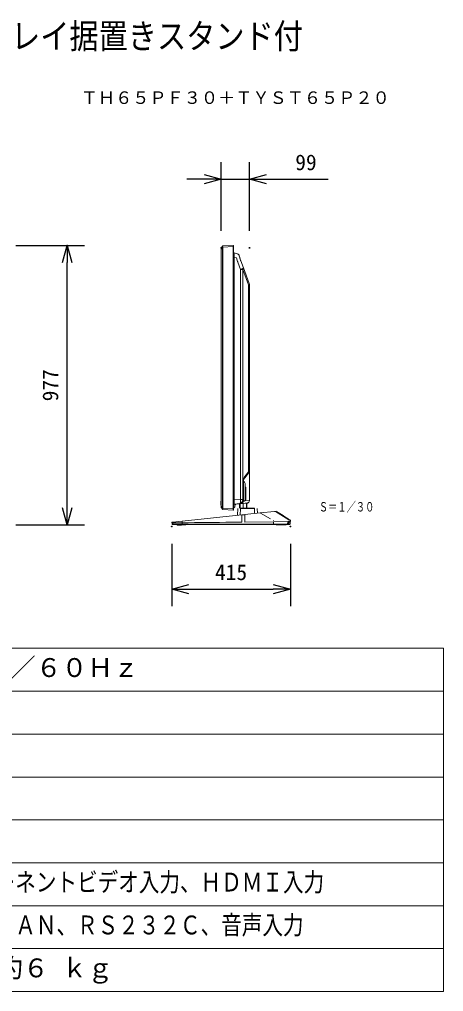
# Model space of a CAD drawing. Units: millimetres, scale not verified. Extents: x -63 to 62, y -56 to 57.
# Drawn here: x 13.1 to 62.5, y -56.5 to 56.8 of the extents above; entities that cross this region are included whole.
import ezdxf
from ezdxf.enums import TextEntityAlignment as Align

# ---------------------------------------------------------------- set-up
doc = ezdxf.new("R2010")
doc.units = ezdxf.units.MM
doc.header["$LTSCALE"] = 0.125
doc.header["$PDMODE"] = 32
doc.header["$PDSIZE"] = 0.0625
for name, color, linetype in [('0-0_0', 7, 'Continuous'), ('0-2_MOJI1', 7, 'Continuous'), ('0-3_TOUROKU', 7, 'Continuous'), ('0-4_Defpoints', 7, 'Continuous'), ('0-6_SUNPO', 7, 'Continuous')]:
    doc.layers.add(name, color=color, linetype=linetype)
doc.layers.add('0-1_WAKU', color=1, linetype='Continuous', lineweight=18)
doc.layers.add('0-5_GAIKEI', color=1, linetype='Continuous', lineweight=18)
doc.styles.add('ＭＳ ゴシック', font='')
doc.styles.get('ＭＳ ゴシック').set_extended_font_data('MS Gothic')

# ---------------------------------------------------------------- blocks, each defined once
blk = doc.blocks.new('_OPEN30')
at = {"layer": '0-0_0'}
blk.add_line((0, 0), (-1, 0), dxfattribs=at)
blk.add_lwpolyline([(-1, 0.26795), (0, 0), (-1, -0.26795)], dxfattribs=at)
blk = doc.blocks.new('D10')
at = {"layer": '0-4_Defpoints'}
for p in [(32.9768, 2.6288), (46.8101, 2.6288), (46.8101, -4.6599)]:
    blk.add_point(p, dxfattribs=at)
at = {"layer": '0-6_SUNPO'}
for p, q in [((32.9768, 0.6288), (32.9768, -6.6599)), ((46.8101, 0.6288), (46.8101, -6.6599)), ((34.9768, -4.6599), (44.8101, -4.6599))]:
    blk.add_line(p, q, dxfattribs=at)
at = {"layer": '0-6_SUNPO', "xscale": 2, "yscale": 2, "rotation": 180}
blk.add_blockref('_OPEN30', (32.9768, -4.6599), dxfattribs=at)
at = {"layer": '0-6_SUNPO', "xscale": 2, "yscale": 2}
blk.add_blockref('_OPEN30', (46.8101, -4.6599), dxfattribs=at)
at = {"layer": '0-6_SUNPO', "style": 'ＭＳ ゴシック'}
blk.add_text('415', height=1.833, dxfattribs=at).set_placement((38.0185, -4.1599), align=Align.BOTTOM_LEFT)
blk = doc.blocks.new('D8')
at = {"layer": '0-4_Defpoints'}
for p in [(42.0384, 43.1072), (38.7551, 35.1072), (42.0384, 35.1072)]:
    blk.add_point(p, dxfattribs=at)
at = {"layer": '0-6_SUNPO'}
for p, q in [((38.7551, 37.1072), (38.7551, 45.1072)), ((42.0384, 37.1072), (42.0384, 45.1072)), ((36.7551, 43.1072), (34.7551, 43.1072)), ((38.7551, 43.1072), (42.0384, 43.1072)), ((44.0384, 43.1072), (51.2051, 43.1072))]:
    blk.add_line(p, q, dxfattribs=at)
at = {"layer": '0-6_SUNPO', "xscale": 2, "yscale": 2}
blk.add_blockref('_OPEN30', (38.7551, 43.1072), dxfattribs=at)
at = {"layer": '0-6_SUNPO', "xscale": 2, "yscale": 2, "rotation": 180}
blk.add_blockref('_OPEN30', (42.0384, 43.1072), dxfattribs=at)
at = {"layer": '0-6_SUNPO', "style": 'ＭＳ ゴシック'}
blk.add_text('99', height=1.833, dxfattribs=at).set_placement((47.3717, 43.6072), align=Align.BOTTOM_LEFT)
blk = doc.blocks.new('D7')
at = {"layer": '0-4_Defpoints'}
for p in [(12.8011, 35.3903), (20.8011, 35.3903), (12.8011, 2.8136)]:
    blk.add_point(p, dxfattribs=at)
at = {"layer": '0-6_SUNPO'}
for p, q in [((14.8011, 35.3903), (22.8011, 35.3903)), ((20.8011, 4.8136), (20.8011, 33.3903)), ((14.8011, 2.8136), (22.8011, 2.8136))]:
    blk.add_line(p, q, dxfattribs=at)
at = {"layer": '0-6_SUNPO', "xscale": 2, "yscale": 2}
for p, rotation in [((20.8011, 35.3903), 90), ((20.8011, 2.8136), 270)]:
    blk.add_blockref('_OPEN30', p, dxfattribs=dict(at, rotation=rotation))
at = {"layer": '0-6_SUNPO', "style": 'ＭＳ ゴシック'}
blk.add_text('977', height=1.833, rotation=90, dxfattribs=at).set_placement((20.3011, 17.2269), align=Align.BOTTOM_LEFT)

msp = doc.modelspace()

# ---------------------------------------------------------------- linework, layer by layer
at = {"layer": '0-1_WAKU', "color": 4}
for p, q in [((-62.5006, -16.4911), (62.4994, -16.4911)), ((62.4994, -16.4911), (62.4994, -56.4911)), ((62.4994, -56.4911), (-62.5006, -56.4911))]:
    msp.add_line(p, q, dxfattribs=at)
at = {"layer": '0-1_WAKU'}
for p, q in [((-62.5006, -21.4911), (62.4994, -21.4911)), ((-62.5006, -26.4911), (62.4994, -26.4911)), ((-62.5006, -31.4911), (62.4994, -31.4911)), ((-62.5006, -36.4911), (62.4994, -36.4911)), ((-62.5006, -41.4911), (62.4994, -41.4911)), ((-62.5006, -46.4911), (62.4994, -46.4911)), ((-62.5006, -51.4911), (62.4994, -51.4911))]:
    msp.add_line(p, q, dxfattribs=at)
at = {"layer": '0-5_GAIKEI', "color": 7}
for p, q in [((36.6049, 30.0619), (36.6049, 30.1671)), ((36.6049, 0.0173), (36.6049, 30.0619)), ((36.6099, 30.1845), (36.7245, 30.3716)), ((36.765, 30.3955), (37.9883, 30.4596)), ((38.0216, 30.4263), (38.0216, 30.3263)), ((38.0216, 30.3263), (38.0216, -0.2471)), ((38.4555, 29.4994), (38.1075, 29.5798)), ((38.8451, 28.7289), (38.7037, 29.2565)), ((39.173, 27.8392), (38.8593, 28.6843)), ((39.847, 26.0238), (39.173, 27.8392)), ((39.8783, 4.1245), (39.8783, 25.8498)), ((39.8783, 0.7252), (39.8783, 4.1245)), ((39.8783, 0.7252), (39.8783, 4.1245)), ((36.6049, -0.0879), (36.6049, 0.0173)), ((38.1304, 0.3129), (38.7479, 0.3669)), ((38.7267, -0.1749), (38.7267, 0.3323)), ((38.7479, 0.3669), (38.9653, 0.3859)), ((38.9775, 0.387), (39.1653, 0.4034)), ((39.1653, 0.4034), (39.6349, 0.4445)), ((39.5934, 0.4082), (39.5934, -0.1745)), ((39.5934, 0.4082), (39.5934, -0.1745)), ((39.5934, 0.4082), (39.5934, -0.1745)), ((38.9843, -0.9379), (32.0239, -1.6596)), ((36.7245, -0.2925), (36.6099, -0.1053)), ((37.9883, -0.3804), (36.765, -0.3163)), ((38.0216, -0.2471), (38.0216, -0.3471)), ((38.5118, -0.2129), (38.471, -0.9911)), ((38.8434, -0.1746), (40.4577, -0.1744)), ((38.9843, -0.9379), (39.3317, -0.9018)), ((41.1491, -0.7134), (39.3317, -0.9018)), ((40.8206, -0.7474), (40.7926, -0.2127)), ((41.1491, -0.7134), (42.8126, -0.5409)), ((42.8126, -0.5409), (42.8587, -0.5361)), ((42.8587, -0.5361), (42.9987, -0.5216)), ((42.9987, -0.5216), (43.0041, -0.5213)), ((30.8296, -1.811), (30.8267, -1.8671)), ((30.8401, -1.8769), (30.8767, -1.8765)), ((30.8596, -1.7803), (30.9331, -1.7727)), ((30.8767, -1.8765), (30.8847, -2.0288)), ((30.9913, -2.0604), (30.918, -2.0604)), ((30.9331, -1.7727), (32.0239, -1.6596)), ((30.9913, -2.0604), (44.5936, -2.0604)), ((44.6434, -1.7141), (44.6269, -2.0288)), ((44.6549, -1.6054), (44.66, -1.7039))]:
    msp.add_line(p, q, dxfattribs=at)
at = {"layer": '0-5_GAIKEI'}
for p, q in [((36.6099, 30.0619), (36.6049, 30.0619)), ((36.7645, 30.249), (36.7245, 30.249)), ((36.7645, 30.3955), (36.765, 30.3955)), ((36.7645, 30.249), (36.7645, -0.1698)), ((37.9883, 30.3263), (37.9883, -0.2471)), ((38.0216, 30.3263), (37.9883, 30.3263)), ((38.0216, 29.103), (38.0962, 29.103)), ((38.0962, 0.799), (38.0962, 29.103)), ((38.0962, 29.103), (38.3917, 29.0347)), ((38.3917, 29.0347), (38.5083, 28.5995)), ((38.8451, 28.7289), (38.7226, 29.186)), ((38.8505, 27.6652), (39.1088, 27.6652)), ((39.1088, 0.865), (39.1088, 27.6652)), ((39.8783, 25.5205), (39.8783, 24.8071)), ((39.8783, 24.8001), (39.8783, 24.8071)), ((39.8783, 21.2074), (39.8783, 24.8001)), ((39.8783, 21.2074), (39.8783, 24.5586)), ((39.8783, 21.2074), (39.8783, 24.2051)), ((39.8783, 21.2074), (39.8783, 24.2051)), ((39.8783, 21.2074), (39.8783, 24.2051)), ((39.8783, 21.2074), (39.8783, 20.8539)), ((39.8783, 8.2575), (39.8783, 7.8075)), ((39.8783, 5.1873), (39.8783, 8.0712)), ((39.8783, 4.1245), (39.8783, 7.8075)), ((39.8783, 5.9165), (39.8783, 6.3832)), ((39.8783, 4.1245), (39.8783, 5.9165)), ((39.8783, 4.9354), (39.8783, 5.1873)), ((39.3342, 3.3912), (39.7728, 3.9138)), ((39.7828, 4.0638), (39.3443, 3.5412)), ((39.8237, 3.9745), (39.7728, 3.9138)), ((39.8783, 4.1245), (39.7828, 4.0638)), ((39.1337, 2.9627), (39.1783, 2.9627)), ((39.3099, 2.8746), (39.2466, 2.9379)), ((39.3783, 2.7096), (39.3783, 2.4287)), ((39.3783, 0.6815), (39.3783, 2.4287)), ((39.3783, 2.3229), (39.381, 2.3229)), ((39.4469, 2.2784), (39.381, 2.3229)), ((39.4616, 2.2508), (39.4616, 0.8571)), ((36.5383, 0.6513), (36.6049, 0.6513)), ((36.5383, 0.6513), (36.5383, 0.5465)), ((36.5383, 0.4253), (36.5383, 0.5465)), ((36.6049, 0.5465), (36.5383, 0.5465)), ((36.5383, 0.4253), (36.6049, 0.4253)), ((36.5383, 0.4253), (36.5383, 0.3542)), ((36.5383, 0.2595), (36.6049, 0.2595)), ((36.5383, 0.2595), (36.6049, 0.2595)), ((36.5383, 0.2595), (36.5383, 0.2595)), ((36.5383, 0.2076), (36.5383, 0.2075)), ((36.5383, 0.2072), (36.5383, 0.2075)), ((36.6049, 0.2072), (36.5383, 0.2072)), ((36.6049, 0.0173), (36.6099, 0.0173)), ((36.6099, 0.0173), (36.7245, -0.1698)), ((38.0962, 0.799), (38.0216, 0.799)), ((38.8505, 0.865), (38.0962, 0.799)), ((38.1649, -0.0028), (38.1698, 0.1363)), ((38.3218, 0.2965), (39.6236, 0.4104)), ((39.583, 0.4068), (38.3218, 0.2965)), ((38.7899, 0.3379), (38.7899, -0.1745)), ((38.8505, 0.865), (39.1088, 0.865)), ((38.9745, 0.3867), (38.9653, 0.3859)), ((38.9745, 0.3867), (38.9775, 0.387)), ((39.0098, 0.3898), (39.0094, 0.3898)), ((39.16, -0.1745), (39.16, 0.3702)), ((39.1783, 0.8672), (39.1783, 0.6184)), ((39.2004, 0.6223), (39.1783, 0.6184)), ((39.3237, 0.6801), (39.3078, 0.6787)), ((39.3783, 0.6815), (39.3237, 0.6801)), ((39.4289, 0.8238), (39.3783, 0.8229)), ((39.847, 0.7244), (39.3783, 0.6834)), ((39.5302, -0.1745), (39.5302, 0.4026)), ((39.6232, 0.4435), (39.6223, 0.4261)), ((39.6888, 0.4305), (39.6901, 0.4554)), ((39.8783, 0.7252), (39.847, 0.7244)), ((39.8783, 0.7102), (39.8783, 0.7252)), ((36.7245, -0.1698), (36.7645, -0.1698)), ((36.765, -0.3163), (36.7645, -0.3163)), ((36.765, -0.183), (37.9883, -0.2471)), ((37.9883, -0.2471), (37.9883, -0.3804)), ((37.9883, -0.2471), (38.0216, -0.2471)), ((38.0433, -0.1955), (38.0454, -0.1552)), ((40.4577, -0.1739), (39.5934, -0.174)), ((40.8004, -0.3613), (40.7926, -0.2127)), ((41.1605, -0.7436), (42.3236, -1.3836)), ((44.4595, -1.523), (42.9007, -0.546)), ((43.0412, -0.5316), (43.0413, -0.5316)), ((30.8767, -1.8765), (30.9135, -1.8761)), ((30.958, -2.0288), (30.8847, -2.0288)), ((30.9135, -1.8761), (32.0263, -1.8629)), ((30.95, -1.8756), (30.958, -2.0288)), ((32.0279, -2.0288), (30.958, -2.0288)), ((31.46, -2.0604), (31.46, -2.1171)), ((31.46, -2.1171), (32.46, -2.1171)), ((31.4756, -2.1171), (31.4756, -2.1271)), ((31.4756, -2.1271), (31.9756, -2.1271)), ((31.9756, -2.1171), (31.9756, -2.1271)), ((32.0259, -1.8529), (32.0262, -1.6907)), ((32.0263, -1.8629), (32.0265, -1.8629)), ((32.0265, -1.8629), (32.2728, -1.8599)), ((42.695, -2.0288), (32.0279, -2.0288)), ((32.46, -2.0604), (32.46, -2.1171)), ((33.8093, -2.0615), (33.7966, -2.0615)), ((33.8093, -2.0615), (33.8093, -2.0604)), ((33.8097, -2.0604), (33.8097, -2.0615)), ((37.8698, -1.7918), (38.9836, -1.7788)), ((38.9836, -1.7788), (38.9864, -1.7787)), ((39.3344, -1.7747), (42.6949, -1.7371)), ((42.7046, -1.5866), (42.6929, -1.5868)), ((42.695, -2.0288), (42.6949, -1.7371)), ((42.6949, -1.7371), (42.6958, -1.7371)), ((44.3316, -2.0288), (42.695, -2.0288)), ((42.6958, -1.7371), (44.3495, -1.7176)), ((42.9934, -2.0604), (42.9934, -2.1171)), ((42.9934, -2.1171), (43.9896, -2.1171)), ((43.9896, -2.0604), (43.9896, -2.1171)), ((43.9896, -2.1171), (44.1521, -2.1171)), ((44.1521, -2.0604), (44.1521, -2.1171)), ((44.1521, -2.1171), (44.1559, -2.1171)), ((44.1559, -2.1171), (44.1559, -2.0604)), ((44.3464, -1.7176), (44.3316, -2.0288)), ((44.3495, -1.7176), (44.4961, -1.7158)), ((44.4764, -2.0288), (44.4197, -2.0288)), ((44.4927, -1.7159), (44.4764, -2.0288)), ((44.6268, -2.0288), (44.4764, -2.0288)), ((44.4961, -1.7158), (44.6468, -1.7141)), ((44.5092, -1.7057), (44.5031, -1.5969))]:
    msp.add_line(p, q, dxfattribs=at)
for points in [[(36.7245, -0.1698), (36.7245, 30.249), (36.6099, 30.0619)], [(37.9883, 30.4596), (37.9883, 30.3263), (36.765, 30.2621)], [(38.5367, 28.5103), (38.8505, 27.6652), (38.8505, 0.865)], [(39.1088, 27.6652), (39.7828, 25.8498), (39.7828, 4.0638)], [(39.1337, 2.9627), (39.1337, 0.8672), (39.1088, 0.865)], [(39.1337, 0.8672), (39.1783, 0.8672), (39.1783, 2.9627)], [(36.5383, 0.2595), (36.5383, 0.3542), (36.6049, 0.3542)], [(36.6049, 0.2075), (36.5383, 0.2075), (36.5383, 0.2595)], [(38.9745, 0.3867), (38.9753, 0.3868), (39.0094, 0.3898)], [(39.6223, 0.4261), (39.6236, 0.4104), (39.6736, 0.4147)], [(38.8039, -0.9566), (38.8432, -0.2057), (40.4576, -0.2055), (40.4878, -0.782)], [(39.3343, -1.7667), (39.3351, -0.9332), (38.9866, -0.9693), (38.9858, -1.7708)], [(32.0276, -1.8629), (32.0276, -1.8629), (32.0279, -2.0288)], [(33.8568, -2.0615), (33.8566, -2.0615), (33.8437, -2.0615)], [(44.4353, -1.7165), (44.4197, -2.0288), (44.3316, -2.0288)]]:
    msp.add_lwpolyline(points, dxfattribs=at)
at = {"layer": '0-5_GAIKEI', "color": 7}
for centre, radius, start, end in [((36.6383, 30.1671), 0.0333, 148.5, 180), ((37.9883, 30.4263), 0.0333, 0, 90), ((38.1449, 29.7422), 0.1667, 222.26858, 257), ((39.328, 28.8583), 0.5, 195, 200.36769), ((39.3783, 25.8498), 0.5, 0, 20.36769), ((38.1449, 0.1469), 0.1667, 95, 137.73142), ((39.6116, 0.7102), 0.2667, 275, 358.51405), ((39.6116, 0.7102), 0.2667, 355.28602, 0), ((36.6383, -0.0879), 0.0333, 180, 211.5), ((37.9883, -0.3471), 0.0333, 270, 0), ((9606.5824, 15069.1922), 17848.1902, 237.59999, 237.60595), ((30.863, -1.8135), 0.0333, 95.92, 175.81434), ((30.84, -1.8669), 0.01, 180.67585, 249.0836), ((30.84, -1.8669), 0.01, 249.0836, 270.67585), ((30.918, -2.0271), 0.0333, 183, 243.51486), ((30.918, -2.0271), 0.0333, 243.51486, 249.0719), ((30.918, -2.0271), 0.0333, 249.0719, 268.46356), ((30.918, -2.0271), 0.0333, 268.46356, 270), ((44.5936, -2.0271), 0.0333, 270, 280.33624), ((44.5543, -1.6111), 0.1008, 32.65339, 57.61862), ((44.555, -1.6107), 0.1, 3.00148, 32.68392), ((44.6467, -1.7041), 0.01, 270.67585, 0)]:
    msp.add_arc(centre, radius, start, end, dxfattribs=at)
at = {"layer": '0-5_GAIKEI'}
for centre, radius, start, end in [((36.9507, 30.2486), 0.1862, 175.81391, 179.86216), ((39.4742, 28.8583), 1, 195, 200.36769), ((40.0337, 2.9627), 0.9, 140, 180), ((39.6449, 4.1245), 0.2333, 320, 0), ((39.8449, 2.9627), 0.6667, 140, 180), ((39.4116, 3.1029), 0.2333, 192.87056, 225), ((39.1449, 2.7096), 0.2333, 0, 45), ((39.4283, 2.2508), 0.0333, 0, 56), ((38.3364, 0.1304), 0.1667, 136.64458, 178), ((38.3364, 0.1304), 0.1667, 95, 136.64458), ((38.9449, 0.6184), 0.2333, 275, 0), ((39.4283, 0.8571), 0.0333, 271, 0), ((39.6721, 0.4313), 0.0167, 275, 347.3538), ((36.9507, -0.1694), 0.1862, 180.13777, 184.18616), ((38.01, -0.1937), 0.0333, 290.8011, 316.55509), ((38.01, -0.1937), 0.0333, 316.55509, 357), ((38.1452, -0.1604), 0.1, 106.35327, 156.37676), ((38.0983, -0.0005), 0.0667, 286.35327, 358), ((45.8377, -27.0778), 26.6938, 96.31687, 96.41761), ((155.2983, -9882.2463), 9881.1523, 90.68092, 90.7148)]:
    msp.add_arc(centre, radius, start, end, dxfattribs=at)
at = {"layer": '0-5_GAIKEI', "color": 7}
for centre, major_axis, ratio, start_param, end_param in [((36.7677, 30.3455), (0.0026, -0.0499), 0.997472, 3.14159265, 4.16317391), ((38.4294, 28.9923), (0.023, 0.5076), 0.18433, 6.02885239, 6.24934036), ((38.3817, 29.1702), (-0.322, -0.0863), 0.969719, 3.14159265, 4.17343673), ((36.7677, -0.2664), (-0.0026, -0.0499), 0.997472, 5.26160405, 6.28318531)]:
    msp.add_ellipse(centre, major_axis=major_axis, ratio=ratio, start_param=start_param, end_param=end_param, dxfattribs=at)
at = {"layer": '0-5_GAIKEI'}
for centre, major_axis, ratio, start_param, end_param in [((36.7677, 30.2621), (-0.0499, 0.0035), 0.003719, 0.49698731, 1.51856857), ((38.1449, 29.058), (-0.0387, 0.5219), 0.086866, 6.25622955, 7.76120904), ((38.7043, 27.6652), (-0.4687, -0.174), 0.10581, 1.84844191, 3.14159265), ((38.7043, 27.6652), (0.4687, 0.174), 0.432028, 5.57329897, 6.28318531), ((38.1449, 0.8161), (0.0151, 0.5032), 0.095802, 1.60756089, 3.15287259), ((38.7043, 0.865), (-0.0436, 0.4981), 0.291354, 3.14159265, 4.68690435), ((38.7043, 0.865), (-0.0436, 0.4981), 0.807949, 3.14159265, 4.64181995), ((38.9449, 0.8861), (-0.0165, 0.5004), 0.376089, 3.16203793, 4.66226522), ((39.3164, 0.1775), (0.0252, 0.5018), 0.697953, 0.09626097, 0.31204545), ((36.7677, -0.183), (0.0499, 0.0035), 0.003719, 1.62302408, 2.64460534), ((38.8434, -0.2075), (0, -0.0333), 0.005427, 3.30769246, 4.66002828), ((38.9878, -0.971), (-0.0034, 0.0332), 0.029928, 6.28318531, 7.79823774), ((39.3352, -0.935), (-0.0034, 0.0332), 0.00479, 4.76453313, 6.28318531), ((40.4577, -0.2072), (0, -0.0333), 0.005427, 3.30768411, 4.66002914), ((40.7593, -0.2144), (0.0333, 0.0017), 0.999719, 0.08751267, 1.05443363), ((40.7593, -0.2144), (0.0333, 0.0017), 0.999719, 6.28318531, 6.37069798), ((42.8195, -0.6072), (-0.0069, 0.0663), 0.964803, 5.60919634, 6.28318531), ((42.8656, -0.6024), (0.0069, -0.0663), 0.990408, 2.47663028, 3.14176261), ((30.9913, -2.0271), (0, 0.0333), 0.999922, 1.62315621, 3.14159265), ((32.0262, -1.8529), (-0.00012, 0.01), 0.035, 1.57079633, 3.14159265), ((32.0263, -1.8529), (-0.00012, 0.01), 0.034897, 1.5707831, 3.11345012), ((32.0263, -1.8529), (-0.00012, 0.01), 0.034897, 3.11345012, 3.14159265), ((33.8266, -1.7971), (0, -0.2661), 0.999982, 6.14508799, 6.17007463), ((33.8095, -1.7971), (0, -0.2661), 0.006065, 6.14390231, 6.17007463), ((33.8095, -1.7971), (0, -0.2661), 0.006065, 0.11311068, 0.13809731), ((33.8439, -1.7971), (0, 0.2661), 0.006065, 3.00349534, 3.02848197), ((33.8266, -1.7971), (0, -0.2661), 0.999982, 0.11311068, 0.13928299), ((33.8268, -1.7971), (0, 0.2661), 0.999982, 3.25470334, 3.27968997), ((38.9863, -1.7687), (-0.00012, 0.01), 0.034843, 1.78280153, 3.14159265), ((39.3343, -1.7647), (-0.00012, 0.01), 0.000069, 3.14159265, 4.51083493), ((44.3878, -2.0271), (0, -0.0333), 0.95828, 0, 1.51843471), ((44.496, -1.7058), (-0.00012, 0.01), 0.989691, 3.14159265, 4.70071469)]:
    msp.add_ellipse(centre, major_axis=major_axis, ratio=ratio, start_param=start_param, end_param=end_param, dxfattribs=at)

# ---------------------------------------------------------------- block references
at = {"layer": '0-6_SUNPO'}
for name in ['D8', 'D7', 'D10']:
    msp.add_blockref(name, (-2.1501, -4.9307), dxfattribs=at)

# ---------------------------------------------------------------- texts
at = {"layer": '0-2_MOJI1', "style": 'ＭＳ ゴシック'}
for s, height, width, p in [('ハイビジョンプラズマディスプレイ据置きスタンド付', 2.933, 0.85, (-35.5006, 52.5089)), ('ビデオ入力、ＲＧＢ／コンポーネントビデオ入力、ＨＤＭＩ入力', 2.199, 0.8, (-21.0006, -45.4911)), ('ＤＶＩ－Ｄ入力、ＰＣ入力、ＬＡＮ、ＲＳ２３２Ｃ、音声入力', 2.199, 0.8, (-21.0006, -50.4911))]:
    msp.add_text(s, height=height, dxfattribs=dict(at, width=width)).set_placement(p, align=Align.BOTTOM_LEFT)
for s, p in [('ＡＣ１００Ｖ\u3000５０Ｈｚ／６０Ｈｚ', (-21.0006, -20.4911)), ('約６０ ｋｇ＋スタンド約６ ｋｇ', (-21.0006, -55.4911))]:
    msp.add_text(s, height=2.199, dxfattribs=at).set_placement(p, align=Align.BOTTOM_LEFT)
at = {"layer": '0-3_TOUROKU', "style": 'ＭＳ ゴシック'}
msp.add_text('ＴＨ６５ＰＦ３０＋ＴＹＳＴ６５Ｐ２０', height=1.466, dxfattribs=at).set_placement((20.2326, 46.5089), align=Align.BOTTOM_LEFT)
at = {"layer": '0-3_TOUROKU', "style": 'ＭＳ ゴシック', "width": 0.7}
msp.add_text('Ｓ＝１／３０', height=1.1, dxfattribs=at).set_placement((47.968, -0.8767), align=Align.BOTTOM_LEFT)

doc.saveas('drawing.dxf')
